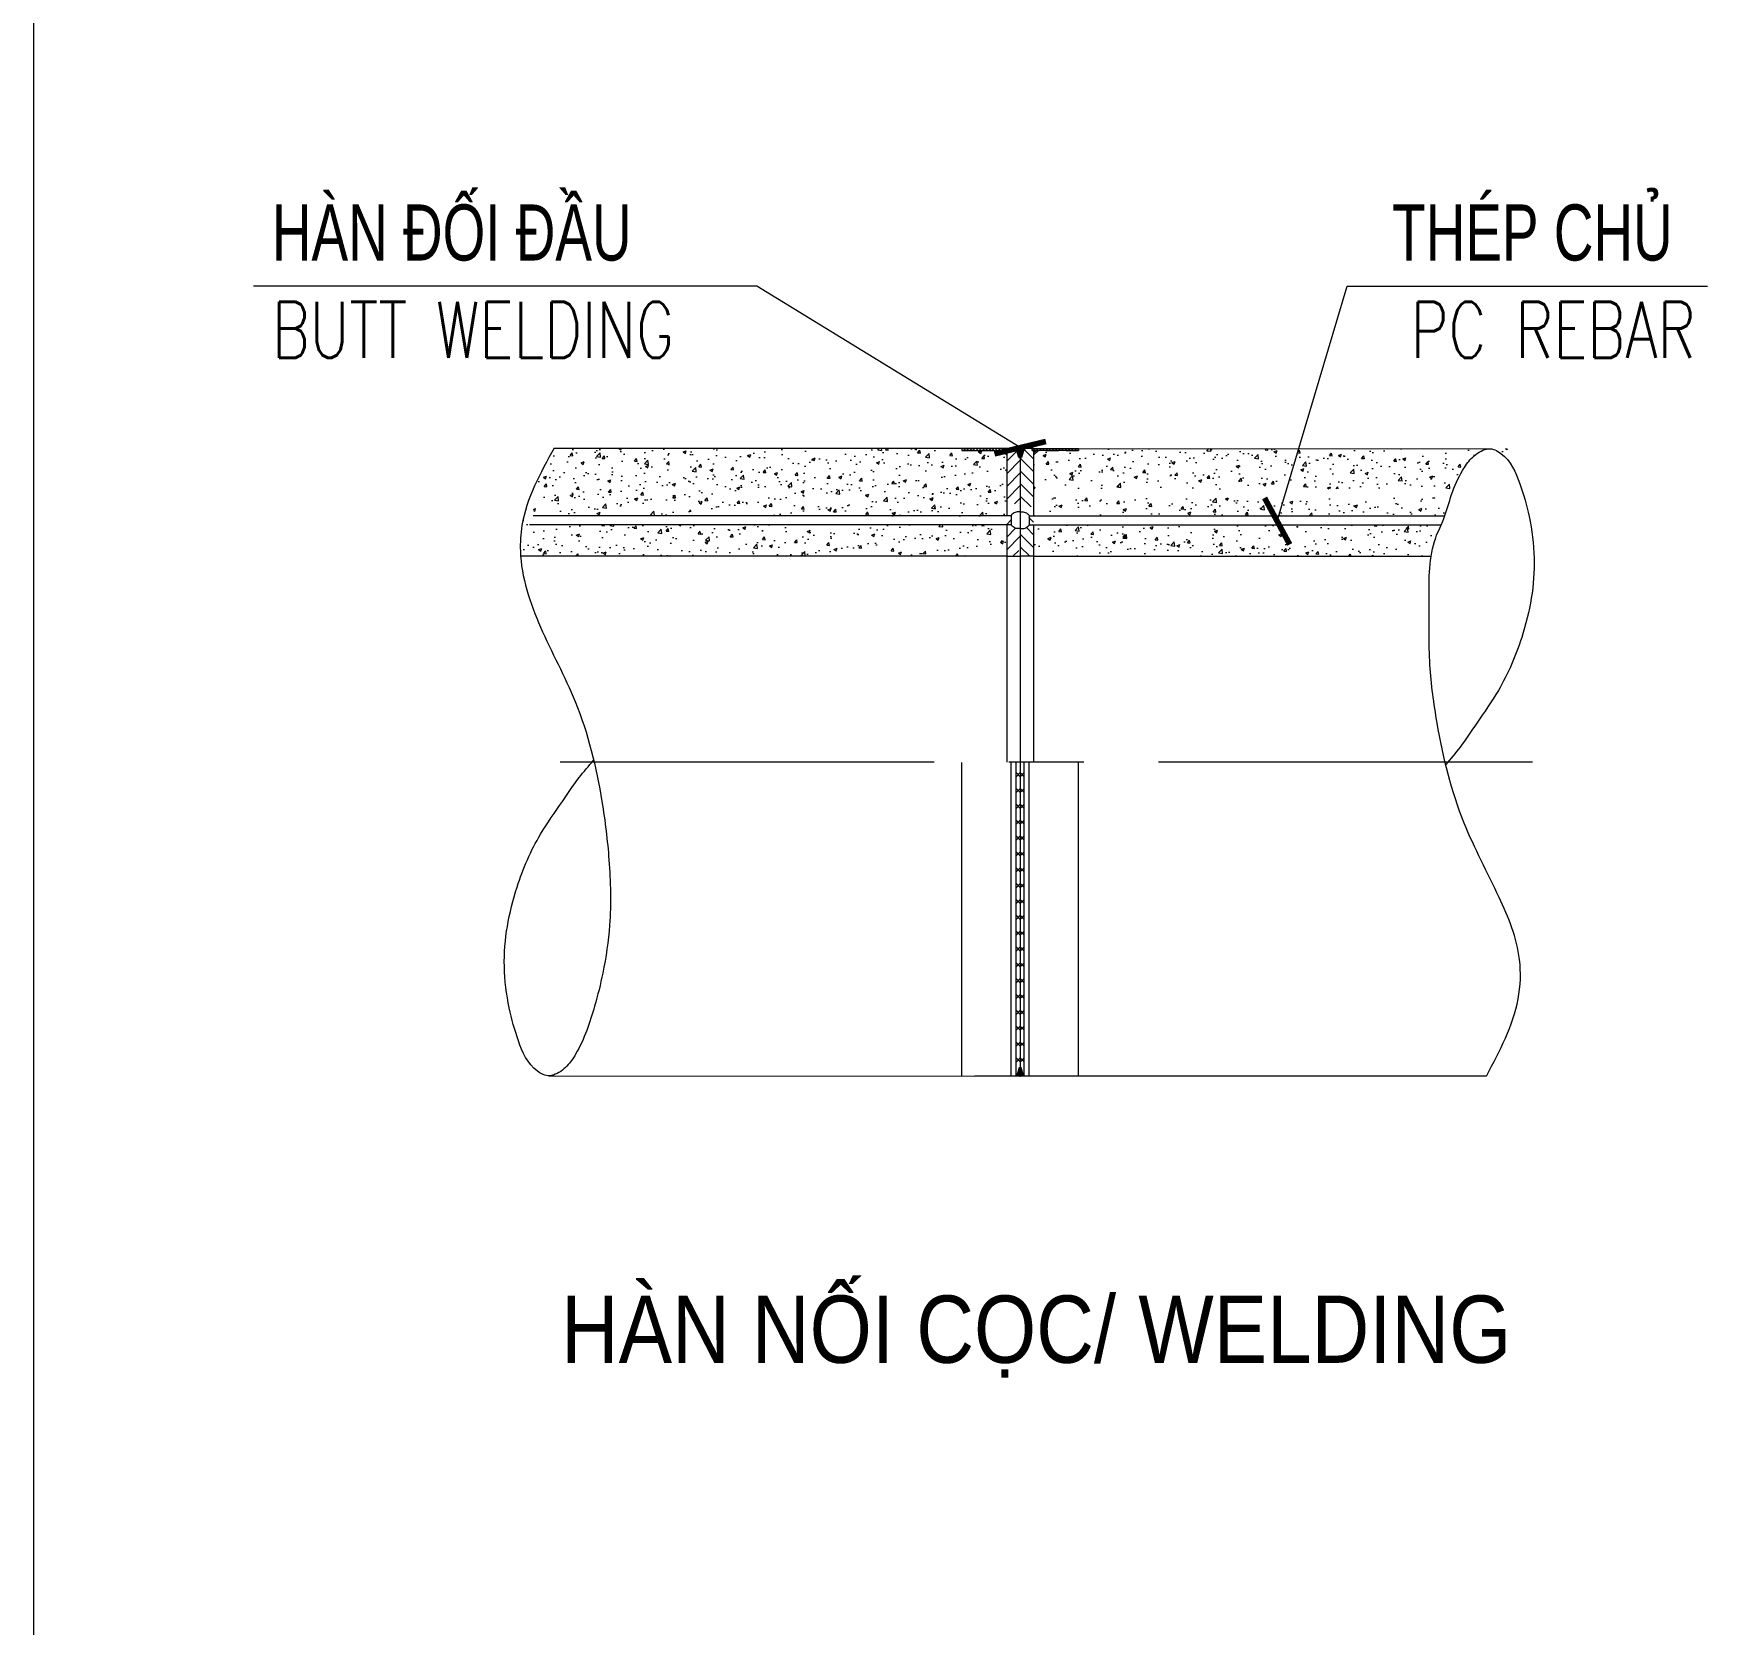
# Model space of a CAD drawing. Header units: millimetres. Extents: x -2123450 to -961021, y -260876 to 649159.
# Drawn here: x -1466882 to -1455693, y 21407 to 32043 of the extents above; entities that cross this region are included whole.
import ezdxf
from ezdxf.enums import TextEntityAlignment as Align

# ---------------------------------------------------------------- set-up
doc = ezdxf.new("R2010")
doc.units = ezdxf.units.MM
doc.header["$LTSCALE"] = 1000
doc.header["$MEASUREMENT"] = 0
doc.linetypes.add('CENTER2', pattern=[1.125, 0.75, -0.125, 0.125, -0.125])
doc.linetypes.add('CENTERX2', pattern=[4, 2.5, -0.5, 0.5, -0.5])
doc.layers.get('0').update_dxf_attribs({"linetype": 'CONTINUOUS'})
for name, color, linetype, lineweight in [('1.NET BAO-F', 3, 'CONTINUOUS', 20), ('4.DIM-F', 1, 'CONTINUOUS', 15), ('9.NET MANH-F', 9, 'CONTINUOUS', 15), ('NDC_S_AXIS', 5, 'CENTER2', 15), ('NDC_S_BREAK-LINE', 1, 'CONTINUOUS', 15), ('NDC_S_CONTINUOUS', 3, 'CONTINUOUS', 20), ('NDC_S_ENG TEXT', 2, 'CONTINUOUS', 9), ('NDC_S_HATCH MATERIAL', 8, 'CONTINUOUS', 13), ('NDC_S_VN TEXT', 7, 'CONTINUOUS', 9)]:
    doc.layers.add(name, color=color, linetype=linetype, lineweight=lineweight)
doc.styles.add('Arial', font='arial.ttf')
doc.styles.add('NDC_ARIAL', font='arial.ttf', dxfattribs={"width": 0.8})
doc.styles.add('NDC_ROMANS', font='romans.shx', dxfattribs={"width": 0.8, "bigfont": 'vns.shx'})
doc.styles.add('Vnsimli', font='vnsimli.shx', dxfattribs={"width": 0.65})
doc.dimstyles.new('D1-1(SC25)', dxfattribs={"dimscale": 25, "dimtxt": 2, "dimasz": 1.5, "dimexe": 1.5, "dimexo": 0, "dimgap": 0.5, "dimtad": 1, "dimdec": 0, "dimzin": 0, "dimdsep": 46, "dimtxsty": 'Vnsimli', "dimblk": 'ARCHTICK', "dimcen": 1, "dimdle": 1.5, "dimclrd": 256, "dimclre": 256, "dimclrt": 2, "dimadec": 0, "dimazin": 0, "dimtfac": 1, "dimtdec": 0, "dimtix": 1, "dimtmove": 2, "dimatfit": 2, "dimldrblk": 'ARCHTICK', "dimfxl": 1, "dimtolj": 1, "dimtzin": 0, "dimlwd": -1, "dimlwe": -1, "dimarcsym": 0})
pattern_1 = [(50, (-1727769.41, -52533.5), (214.93242, -18.80415), [22.47432, -247.21747]), (355, (-1727769.4, -52533.5), (-41.57788, 225.40004), [17.97945, -197.77397]), (100.4514, (-1727751.5, -52535.07), (173.3547, 206.59575), [19.10023, -210.10252]), (46.1842, (-1727769.4, -52473.57), (319.80682, -49.59902), [33.71147, -370.8262]), (96.6356, (-1727742.76, -52477.7), (280.07872, 291.90176), [28.65034, -315.15372]), (351.1842, (-1727769.4, -52473.57), (280.0785, 291.90198), [26.96918, -296.66096]), (21, (-1727739.44, -52488.56), (178.8677, -120.64778), [22.47432, -247.21747]), (326, (-1727739.44, -52488.56), (72.91127, 217.29667), [17.97945, -197.77397]), (71.4514, (-1727724.54, -52498.61), (251.77904, 96.6487), [19.10023, -210.10252]), (37.5, (-1727769.41, -52533.506), (3.643792, 99.754151), [0, -195.37671, 0, -200.77055, 0, -198.523116]), (7.5, (-1727769.41, -52533.51), (78.83077, 118.18844), [0, -114.46918, 0, -190.88185, 0, -75.663527]), (327.5, (-1727836.23, -52533.506), (159.963915, -6.758737), [0, -74.914384, 0, -233.732877, 0, -310.14555]), (317.5, (-1727866.2, -52533.5), (174.75613, 29.99721), [0, -97.3887, 0, -155.2226, 0, -220.24829])]
pattern_2 = [(45, (-3052153.91, 621187.42), (-10.59449372, 10.59449372), [])]

# ---------------------------------------------------------------- blocks, each defined once
blk = doc.blocks.new('_ArchTick')
at = {"color": 0, "linetype": 'ByBlock', "lineweight": 0, "const_width": 0.15}
blk.add_lwpolyline([(-0.5, -0.5), (0.5, 0.5)], dxfattribs=at)

msp = doc.modelspace()

# ---------------------------------------------------------------- hatches: boundary and pattern name
at = {"layer": '9.NET MANH-F', "ltscale": 2}
h = msp.add_hatch(dxfattribs=at)
h.set_pattern_fill('ANSI31', color=256, scale=599.315068, angle=90, style=0)
h.set_pattern_definition([(135, (-1898287.94, 153173.53), (-52.972469, -52.972469), [])])
h.paths.add_polyline_path([(-1460314.72, 25073.62), (-1460287.02, 25073.62), (-1460287.02, 27171.22), (-1460314.72, 27171.22)])
h = msp.add_hatch(dxfattribs=at)
h.set_pattern_fill('ANSI31', color=256, scale=599.315068, angle=90, style=0)
h.set_pattern_definition([(45, (-1022313.8, 153173.53), (52.972469, -52.972469), [])])
h.paths.add_polyline_path([(-1460314.72, 25073.62), (-1460287.02, 25073.62), (-1460287.02, 27171.22), (-1460314.72, 27171.22)])
h = msp.add_hatch(dxfattribs=at)
h.set_pattern_fill('ANSI31', color=256, scale=599.315068, angle=90, style=0)
h.set_pattern_definition([(45, (-1022286.1, 153173.53), (52.972469, -52.972469), [])])
h.paths.add_polyline_path([(-1460287.02, 25073.62), (-1460259.33, 25073.62), (-1460259.33, 27171.22), (-1460287.02, 27171.22)])
h = msp.add_hatch(dxfattribs=at)
h.set_pattern_fill('ANSI31', color=256, scale=599.315068, angle=90, style=0)
h.set_pattern_definition([(135, (-1898260.24, 153173.53), (-52.972469, -52.972469), [])])
h.paths.add_polyline_path([(-1460287.02, 25073.62), (-1460259.33, 25073.62), (-1460259.33, 27171.22), (-1460287.02, 27171.22)])
at = {"layer": 'NDC_S_HATCH MATERIAL'}
h = msp.add_hatch(dxfattribs=at)
h.set_pattern_fill('AR-CONC', color=256, scale=29.965753, style=0)
h.set_pattern_definition(pattern_1)
h.paths.add_polyline_path([(-1463533.56, 29017.52), (-1463541.69, 28819.13), (-1460376.92, 28819.13), (-1460376.92, 29223.36), (-1460409.68, 29256.15), (-1460412.78, 29256.15), (-1460413.43, 29255.7), (-1460414.09, 29255.25), (-1460414.76, 29254.82), (-1460415.44, 29254.41), (-1460416.13, 29254), (-1460416.83, 29253.61), (-1460417.54, 29253.23), (-1460418.26, 29252.87), (-1460418.99, 29252.51), (-1460419.72, 29252.18), (-1460420.47, 29251.85), (-1460421.22, 29251.54), (-1460421.98, 29251.25), (-1460422.75, 29250.97), (-1460423.53, 29250.7), (-1460424.31, 29250.45), (-1460425.09, 29250.21), (-1460425.89, 29249.99), (-1460426.69, 29249.78), (-1460427.49, 29249.59), (-1460428.3, 29249.41), (-1460429.11, 29249.25), (-1460429.93, 29249.1), (-1460430.75, 29248.97), (-1460431.57, 29248.85), (-1460432.4, 29248.75), (-1460433.23, 29248.66), (-1460434.06, 29248.59), (-1460434.89, 29248.54), (-1460435.72, 29248.5), (-1460436.55, 29248.48), (-1460437.39, 29248.47), (-1460438.22, 29248.48), (-1460439.06, 29248.5), (-1460439.89, 29248.54), (-1460440.72, 29248.59), (-1460441.55, 29248.66), (-1460442.38, 29248.75), (-1460443.21, 29248.85), (-1460444.03, 29248.97), (-1460444.85, 29249.1), (-1460445.67, 29249.25), (-1460446.48, 29249.41), (-1460447.29, 29249.59), (-1460448.09, 29249.78), (-1460448.89, 29249.99), (-1460449.68, 29250.21), (-1460450.47, 29250.45), (-1460451.25, 29250.7), (-1460452.03, 29250.97), (-1460452.79, 29251.25), (-1460453.56, 29251.54), (-1460454.31, 29251.85), (-1460455.05, 29252.18), (-1460455.79, 29252.51), (-1460456.52, 29252.87), (-1460457.24, 29253.23), (-1460457.95, 29253.61), (-1460458.65, 29254), (-1460459.34, 29254.41), (-1460460.02, 29254.82), (-1460460.69, 29255.25), (-1460461.35, 29255.7), (-1460462, 29256.15), (-1460544.89, 29256.15), (-1460545.54, 29255.7), (-1460546.2, 29255.25), (-1460546.87, 29254.82), (-1460547.55, 29254.41), (-1460548.24, 29254), (-1460548.94, 29253.61), (-1460549.65, 29253.23), (-1460550.37, 29252.87), (-1460551.1, 29252.51), (-1460551.83, 29252.18), (-1460552.58, 29251.85), (-1460553.33, 29251.54), (-1460554.09, 29251.25), (-1460554.86, 29250.97), (-1460555.64, 29250.7), (-1460556.42, 29250.45), (-1460557.21, 29250.21), (-1460558, 29249.99), (-1460558.8, 29249.78), (-1460559.6, 29249.59), (-1460560.41, 29249.41), (-1460561.22, 29249.25), (-1460562.04, 29249.1), (-1460562.86, 29248.97), (-1460563.68, 29248.85), (-1460564.51, 29248.75), (-1460565.34, 29248.66), (-1460566.17, 29248.59), (-1460567, 29248.54), (-1460567.83, 29248.5), (-1460568.67, 29248.48), (-1460569.5, 29248.47), (-1460570.33, 29248.48), (-1460571.17, 29248.5), (-1460572, 29248.54), (-1460572.83, 29248.59), (-1460573.66, 29248.66), (-1460574.49, 29248.75), (-1460575.32, 29248.85), (-1460576.14, 29248.97), (-1460576.96, 29249.1), (-1460577.78, 29249.25), (-1460578.59, 29249.41), (-1460579.4, 29249.59), (-1460580.2, 29249.78), (-1460581, 29249.99), (-1460581.79, 29250.21), (-1460582.58, 29250.45), (-1460583.36, 29250.7), (-1460584.14, 29250.97), (-1460584.91, 29251.25), (-1460585.67, 29251.54), (-1460586.42, 29251.85), (-1460587.17, 29252.18), (-1460587.9, 29252.51), (-1460588.63, 29252.87), (-1460589.35, 29253.23), (-1460590.06, 29253.61), (-1460590.76, 29254), (-1460591.45, 29254.41), (-1460592.13, 29254.82), (-1460592.8, 29255.25), (-1460593.46, 29255.7), (-1460594.11, 29256.15), (-1460676.58, 29256.15), (-1460676.58, 29268.82), (-1463403.01, 29268.82), (-1463412.11, 29252.44), (-1463422.04, 29234.53), (-1463431.93, 29216.6), (-1463441.78, 29198.67), (-1463451.55, 29180.71), (-1463461.24, 29162.73), (-1463470.82, 29144.73), (-1463480.28, 29126.69), (-1463489.61, 29108.61), (-1463498.78, 29090.5), (-1463507.78, 29072.34), (-1463516.58, 29054.12), (-1463525.18, 29035.85), (-1463603.87, 28819.24)])
h = msp.add_hatch(dxfattribs=at)
h.set_pattern_fill('ANSI31', color=256, scale=119.863014, style=0)
h.set_pattern_definition(pattern_2)
h.paths.add_polyline_path([(-1460367.2, 29268.82), (-1460676.58, 29268.82), (-1460676.58, 29256.15), (-1460367.2, 29256.15)])
h = msp.add_hatch(dxfattribs=at)
h.set_pattern_fill('ANSI31', color=256, scale=479.452055, angle=90, style=0)
h.set_pattern_definition([(225, (-1727769.41, 12839.826), (-42.377975, 42.377975), [])])
h.paths.add_polyline_path([(-1460376.92, 29267.4), (-1460287.02, 29267.4), (-1460287.02, 28903.45), (-1460298.94, 28903.45), (-1460299.85, 28903.51), (-1460300.76, 28903.54), (-1460301.68, 28903.56), (-1460302.6, 28903.56), (-1460303.53, 28903.54), (-1460304.46, 28903.51), (-1460305.4, 28903.46), (-1460306.34, 28903.4), (-1460307.28, 28903.31), (-1460308.22, 28903.21), (-1460309.17, 28903.09), (-1460310.11, 28902.96), (-1460311.06, 28902.81), (-1460312.01, 28902.64), (-1460312.95, 28902.46), (-1460313.89, 28902.26), (-1460314.84, 28902.05), (-1460315.78, 28901.81), (-1460316.71, 28901.57), (-1460317.64, 28901.3), (-1460318.57, 28901.02), (-1460319.5, 28900.73), (-1460320.41, 28900.42), (-1460321.33, 28900.09), (-1460322.23, 28899.75), (-1460323.13, 28899.4), (-1460324.02, 28899.03), (-1460324.9, 28898.65), (-1460325.78, 28898.25), (-1460326.64, 28897.84), (-1460327.5, 28897.41), (-1460328.34, 28896.97), (-1460329.18, 28896.52), (-1460330, 28896.06), (-1460330.81, 28895.58), (-1460331.61, 28895.1), (-1460332.4, 28894.6), (-1460333.17, 28894.08), (-1460333.93, 28893.56), (-1460334.68, 28893.03), (-1460335.41, 28892.48), (-1460336.13, 28891.93), (-1460336.83, 28891.36), (-1460337.51, 28890.79), (-1460338.18, 28890.2), (-1460338.83, 28889.61), (-1460339.47, 28889.01), (-1460340.09, 28888.4), (-1460340.69, 28887.78), (-1460341.27, 28887.16), (-1460341.83, 28886.53), (-1460342.38, 28885.89), (-1460342.9, 28885.24), (-1460343.41, 28884.59), (-1460343.9, 28883.93), (-1460344.36, 28883.27), (-1460344.81, 28882.61), (-1460345.23, 28881.94), (-1460345.64, 28881.26), (-1460346.02, 28880.58), (-1460346.38, 28879.9), (-1460346.72, 28879.22), (-1460347.04, 28878.53), (-1460347.34, 28877.84), (-1460376.92, 28877.84)])
h.paths.add_polyline_path([(-1460347.34, 28759.2), (-1460347.34, 28817.91), (-1460376.92, 28817.91), (-1460376.92, 28560.89), (-1460367.2, 28560.89), (-1460367.2, 28548.22), (-1460313.98, 28548.22), (-1460287.02, 28608.75), (-1460287.02, 28733.59), (-1460298.94, 28733.59), (-1460299.7, 28733.54), (-1460300.47, 28733.51), (-1460301.24, 28733.49), (-1460302.02, 28733.48), (-1460302.8, 28733.48), (-1460303.58, 28733.5), (-1460304.36, 28733.53), (-1460305.15, 28733.56), (-1460305.94, 28733.62), (-1460306.73, 28733.68), (-1460307.53, 28733.75), (-1460308.32, 28733.84), (-1460309.12, 28733.94), (-1460309.91, 28734.05), (-1460310.71, 28734.17), (-1460311.51, 28734.31), (-1460312.3, 28734.45), (-1460313.1, 28734.61), (-1460313.89, 28734.78), (-1460314.69, 28734.96), (-1460315.48, 28735.15), (-1460316.27, 28735.36), (-1460317.06, 28735.57), (-1460317.84, 28735.8), (-1460318.62, 28736.03), (-1460319.4, 28736.28), (-1460320.17, 28736.54), (-1460320.94, 28736.81), (-1460321.71, 28737.09), (-1460322.47, 28737.38), (-1460323.22, 28737.68), (-1460323.97, 28737.99), (-1460324.72, 28738.31), (-1460325.46, 28738.65), (-1460326.19, 28738.99), (-1460326.91, 28739.34), (-1460327.63, 28739.7), (-1460328.34, 28740.07), (-1460329.05, 28740.45), (-1460329.74, 28740.83), (-1460330.43, 28741.23), (-1460331.11, 28741.64), (-1460331.78, 28742.05), (-1460332.44, 28742.47), (-1460333.09, 28742.9), (-1460333.73, 28743.34), (-1460334.37, 28743.79), (-1460334.99, 28744.24), (-1460335.6, 28744.71), (-1460336.2, 28745.17), (-1460336.79, 28745.65), (-1460337.37, 28746.13), (-1460337.94, 28746.62), (-1460338.49, 28747.12), (-1460339.04, 28747.62), (-1460339.57, 28748.13), (-1460340.09, 28748.64), (-1460340.59, 28749.16), (-1460341.09, 28749.69), (-1460341.57, 28750.22), (-1460342.04, 28750.75), (-1460342.49, 28751.29), (-1460342.93, 28751.83), (-1460343.36, 28752.38), (-1460343.77, 28752.93), (-1460344.17, 28753.49), (-1460344.55, 28754.05), (-1460344.92, 28754.61), (-1460345.28, 28755.18), (-1460345.62, 28755.75), (-1460345.94, 28756.32), (-1460346.25, 28756.89), (-1460346.55, 28757.46), (-1460346.83, 28758.04), (-1460347.09, 28758.62)])
h = msp.add_hatch(color=256, dxfattribs=at)
edge = h.paths.add_edge_path()
edge.add_arc((-1460287.02, 29206.34), 68.05, 66.664535, 90)
edge.add_line((-1460287.02, 29274.39), (-1460287.02, 29208.29))
edge.add_line((-1460287.02, 29208.29), (-1460278.05, 29208.29))
edge.add_line((-1460278.05, 29208.29), (-1460260.07, 29268.82))
edge = h.paths.add_edge_path()
edge.add_arc((-1460287.02, 29206.34), 68.05, 90, 113.335465)
edge.add_line((-1460313.98, 29268.82), (-1460296, 29208.29))
edge.add_line((-1460296, 29208.29), (-1460287.02, 29208.29))
edge.add_line((-1460287.02, 29208.29), (-1460287.02, 29274.39))
h = msp.add_hatch(dxfattribs=at)
h.set_pattern_fill('ANSI31', color=256, scale=479.452055, style=0)
h.set_pattern_definition([(315, (-1727769.41, 12839.826), (-42.377975, -42.377975), [])])
h.paths.add_polyline_path([(-1460287.02, 29267.4), (-1460197.12, 29267.4), (-1460197.12, 28877.84), (-1460226.7, 28877.84), (-1460227, 28878.53), (-1460227.32, 28879.22), (-1460227.66, 28879.9), (-1460228.02, 28880.58), (-1460228.4, 28881.26), (-1460228.81, 28881.94), (-1460229.23, 28882.61), (-1460229.68, 28883.27), (-1460230.15, 28883.93), (-1460230.63, 28884.59), (-1460231.14, 28885.24), (-1460231.66, 28885.89), (-1460232.21, 28886.53), (-1460232.77, 28887.16), (-1460233.35, 28887.78), (-1460233.95, 28888.4), (-1460234.57, 28889.01), (-1460235.21, 28889.61), (-1460235.86, 28890.2), (-1460236.53, 28890.79), (-1460237.21, 28891.36), (-1460237.92, 28891.93), (-1460238.63, 28892.48), (-1460239.36, 28893.03), (-1460240.11, 28893.56), (-1460240.87, 28894.08), (-1460241.64, 28894.6), (-1460242.43, 28895.1), (-1460243.23, 28895.58), (-1460244.04, 28896.06), (-1460244.86, 28896.52), (-1460245.7, 28896.97), (-1460246.54, 28897.41), (-1460247.4, 28897.84), (-1460248.26, 28898.25), (-1460249.14, 28898.65), (-1460250.02, 28899.03), (-1460250.91, 28899.4), (-1460251.81, 28899.75), (-1460252.72, 28900.09), (-1460253.63, 28900.42), (-1460254.55, 28900.73), (-1460255.47, 28901.02), (-1460256.4, 28901.3), (-1460257.33, 28901.57), (-1460258.27, 28901.81), (-1460259.21, 28902.05), (-1460260.15, 28902.26), (-1460261.09, 28902.46), (-1460262.04, 28902.64), (-1460262.98, 28902.81), (-1460263.93, 28902.96), (-1460264.87, 28903.09), (-1460265.82, 28903.21), (-1460266.76, 28903.31), (-1460267.71, 28903.4), (-1460268.64, 28903.46), (-1460269.58, 28903.51), (-1460270.51, 28903.54), (-1460271.44, 28903.56), (-1460272.36, 28903.56), (-1460273.28, 28903.54), (-1460274.19, 28903.51), (-1460275.1, 28903.45), (-1460287.02, 28903.45)])
h.paths.add_polyline_path([(-1460233.95, 28807.35), (-1460233.65, 28807.66), (-1460233.35, 28807.97)])
h.paths.add_polyline_path([(-1460259.68, 28793.59), (-1460259.21, 28793.71), (-1460260.15, 28793.49)])
h.paths.add_polyline_path([(-1460261.56, 28793.19), (-1460261.09, 28793.29), (-1460262.04, 28793.11)])
h.paths.add_polyline_path([(-1460257.8, 28794.06), (-1460257.33, 28794.19), (-1460258.27, 28793.94)])
h.paths.add_polyline_path([(-1460263.46, 28792.86), (-1460262.98, 28792.94), (-1460263.93, 28792.79)])
h.paths.add_polyline_path([(-1460255.93, 28794.58), (-1460255.47, 28794.73), (-1460256.4, 28794.45)])
h.paths.add_polyline_path([(-1460265.35, 28792.59), (-1460264.87, 28792.66), (-1460265.82, 28792.54)])
h.paths.add_polyline_path([(-1460254.09, 28795.17), (-1460253.63, 28795.33), (-1460254.55, 28795.02)])
h.paths.add_polyline_path([(-1460267.24, 28792.39), (-1460266.76, 28792.44), (-1460267.71, 28792.36)])
h.paths.add_polyline_path([(-1460252.26, 28795.82), (-1460251.81, 28796), (-1460252.72, 28795.66)])
h.paths.add_polyline_path([(-1460269.11, 28792.26), (-1460268.64, 28792.29), (-1460269.58, 28792.24)])
h.paths.add_polyline_path([(-1460250.46, 28796.53), (-1460250.02, 28796.72), (-1460250.91, 28796.35)])
h.paths.add_polyline_path([(-1460270.98, 28792.19), (-1460270.51, 28792.21), (-1460271.44, 28792.19)])
h.paths.add_polyline_path([(-1460248.7, 28797.3), (-1460248.26, 28797.5), (-1460249.14, 28797.11)])
h.paths.add_polyline_path([(-1460272.83, 28792.19), (-1460272.36, 28792.19), (-1460273.28, 28792.21)])
h.paths.add_polyline_path([(-1460246.97, 28798.12), (-1460246.54, 28798.34), (-1460247.4, 28797.92)])
h.paths.add_polyline_path([(-1460226.7, 28817.91), (-1460226.7, 28759.2), (-1460227.15, 28758.18), (-1460227.65, 28757.16), (-1460228.2, 28756.14), (-1460228.79, 28755.14), (-1460229.43, 28754.14), (-1460230.11, 28753.15), (-1460230.84, 28752.18), (-1460231.61, 28751.21), (-1460232.43, 28750.27), (-1460233.29, 28749.33), (-1460234.18, 28748.41), (-1460235.12, 28747.51), (-1460236.09, 28746.63), (-1460237.1, 28745.77), (-1460238.15, 28744.93), (-1460239.23, 28744.12), (-1460240.34, 28743.32), (-1460241.48, 28742.55), (-1460242.65, 28741.81), (-1460243.85, 28741.09), (-1460245.08, 28740.4), (-1460246.33, 28739.74), (-1460247.6, 28739.11), (-1460248.89, 28738.51), (-1460250.21, 28737.93), (-1460251.54, 28737.39), (-1460252.89, 28736.89), (-1460254.25, 28736.41), (-1460255.62, 28735.97), (-1460257, 28735.57), (-1460258.4, 28735.2), (-1460259.8, 28734.86), (-1460261.2, 28734.56), (-1460262.61, 28734.3), (-1460264.02, 28734.07), (-1460265.42, 28733.88), (-1460266.83, 28733.72), (-1460268.23, 28733.61), (-1460269.62, 28733.53), (-1460271.01, 28733.49), (-1460272.39, 28733.48), (-1460273.75, 28733.52), (-1460275.1, 28733.59), (-1460287.02, 28733.59), (-1460287.02, 28608.75), (-1460260.07, 28548.22), (-1460206.85, 28548.22), (-1460206.85, 28560.89), (-1460197.12, 28560.89), (-1460197.12, 28817.91)])
h.paths.add_polyline_path([(-1460245.28, 28799), (-1460244.86, 28799.23), (-1460245.7, 28798.78)])
h.paths.add_polyline_path([(-1460227.32, 28816.54), (-1460227.15, 28816.88), (-1460227, 28817.22)])
h.paths.add_polyline_path([(-1460243.63, 28799.92), (-1460243.23, 28800.17), (-1460244.04, 28799.69)])
h.paths.add_polyline_path([(-1460228.02, 28815.17), (-1460227.83, 28815.51), (-1460227.66, 28815.85)])
h.paths.add_polyline_path([(-1460242.03, 28800.9), (-1460241.64, 28801.16), (-1460242.43, 28800.66)])
h.paths.add_polyline_path([(-1460228.81, 28813.82), (-1460228.6, 28814.15), (-1460228.4, 28814.49)])
h.paths.add_polyline_path([(-1460240.48, 28801.93), (-1460240.11, 28802.19), (-1460240.87, 28801.67)])
h.paths.add_polyline_path([(-1460229.68, 28812.48), (-1460229.45, 28812.81), (-1460229.23, 28813.15)])
h.paths.add_polyline_path([(-1460238.99, 28802.99), (-1460238.63, 28803.27), (-1460239.36, 28802.73)])
h.paths.add_polyline_path([(-1460230.63, 28811.16), (-1460230.38, 28811.49), (-1460230.15, 28811.82)])
h.paths.add_polyline_path([(-1460237.56, 28804.1), (-1460237.21, 28804.39), (-1460237.92, 28803.83)])
h.paths.add_polyline_path([(-1460231.66, 28809.87), (-1460231.39, 28810.19), (-1460231.14, 28810.51)])
h.paths.add_polyline_path([(-1460236.19, 28805.25), (-1460235.86, 28805.55), (-1460236.53, 28804.97)])
h.paths.add_polyline_path([(-1460232.77, 28808.59), (-1460232.48, 28808.91), (-1460232.21, 28809.23)])
h.paths.add_polyline_path([(-1460235.21, 28806.14), (-1460234.88, 28806.44), (-1460234.57, 28806.74)])
h = msp.add_hatch(dxfattribs=at)
h.set_pattern_fill('ANSI31', color=256, scale=119.863014, style=0)
h.set_pattern_definition(pattern_2)
h.paths.add_polyline_path([(-1460206.85, 29268.82), (-1459897.47, 29268.82), (-1459897.47, 29256.15), (-1460206.85, 29256.15)])
h = msp.add_hatch(dxfattribs=at)
h.set_pattern_fill('AR-CONC', color=256, scale=29.965753, style=0)
h.set_pattern_definition(pattern_1)
h.paths.add_polyline_path([(-1457473.28, 28429.78), (-1457473.28, 28429.78), (-1457473.48, 28429.05)])
h.paths.add_polyline_path([(-1457064.56, 29225.19), (-1457065.27, 29224.74), (-1457063.86, 29225.63)])
h.paths.add_polyline_path([(-1457132.46, 29172.01), (-1457133.06, 29171.43), (-1457131.86, 29172.58)])
h.paths.add_polyline_path([(-1457227, 29053.52), (-1457227.44, 29052.82), (-1457227.89, 29052.11)])
h.paths.add_polyline_path([(-1457225.21, 29056.33), (-1457225.66, 29055.63), (-1457226.1, 29054.92)])
h.paths.add_polyline_path([(-1457130.05, 29174.29), (-1457130.65, 29173.72), (-1457129.44, 29174.86)])
h.paths.add_polyline_path([(-1457134.86, 29169.71), (-1457135.46, 29169.13), (-1457134.26, 29170.28)])
h.paths.add_polyline_path([(-1457228.77, 29050.7), (-1457229.21, 29050), (-1457229.66, 29049.29)])
h.paths.add_polyline_path([(-1457223.41, 29059.13), (-1457223.86, 29058.43), (-1457224.31, 29057.73)])
h.paths.add_polyline_path([(-1457127.62, 29176.56), (-1457128.23, 29175.99), (-1457127.01, 29177.12)])
h.paths.add_polyline_path([(-1457137.24, 29167.39), (-1457137.83, 29166.81), (-1457136.65, 29167.97)])
h.paths.add_polyline_path([(-1457230.54, 29047.88), (-1457230.98, 29047.18), (-1457231.42, 29046.46)])
h.paths.add_polyline_path([(-1457221.61, 29061.92), (-1457222.06, 29061.23), (-1457222.51, 29060.53)])
h.paths.add_polyline_path([(-1457125.17, 29178.8), (-1457125.79, 29178.24), (-1457124.56, 29179.36)])
h.paths.add_polyline_path([(-1457139.61, 29165.06), (-1457140.19, 29164.47), (-1457139.02, 29165.64)])
h.paths.add_polyline_path([(-1457232.3, 29045.05), (-1457232.73, 29044.35), (-1457233.17, 29043.63)])
h.paths.add_polyline_path([(-1457219.79, 29064.71), (-1457220.24, 29064.02), (-1457220.7, 29063.32)])
h.paths.add_polyline_path([(-1457122.71, 29181.04), (-1457123.33, 29180.48), (-1457122.09, 29181.59)])
h.paths.add_polyline_path([(-1457141.95, 29162.71), (-1457142.54, 29162.12), (-1457141.37, 29163.3)])
h.paths.add_polyline_path([(-1457234.05, 29042.21), (-1457234.48, 29041.51), (-1457234.92, 29040.79)])
h.paths.add_polyline_path([(-1457217.96, 29067.5), (-1457218.42, 29066.8), (-1457218.87, 29066.11)])
h.paths.add_polyline_path([(-1457120.23, 29183.25), (-1457120.85, 29182.69), (-1457119.61, 29183.8)])
h.paths.add_polyline_path([(-1457144.29, 29160.35), (-1457144.87, 29159.75), (-1457143.7, 29160.94)])
h.paths.add_polyline_path([(-1457235.79, 29039.37), (-1457236.22, 29038.67), (-1457236.65, 29037.95)])
h.paths.add_polyline_path([(-1457216.12, 29070.27), (-1457216.58, 29069.58), (-1457217.04, 29068.88)])
h.paths.add_polyline_path([(-1457117.74, 29185.44), (-1457118.36, 29184.9), (-1457117.11, 29185.99)])
h.paths.add_polyline_path([(-1457146.6, 29157.97), (-1457147.18, 29157.37), (-1457146.02, 29158.56)])
h.paths.add_polyline_path([(-1457237.52, 29036.53), (-1457237.95, 29035.82), (-1457238.38, 29035.1)])
h.paths.add_polyline_path([(-1457214.27, 29073.04), (-1457214.73, 29072.35), (-1457215.2, 29071.65)])
h.paths.add_polyline_path([(-1457115.23, 29187.62), (-1457115.86, 29187.08), (-1457114.6, 29188.16)])
h.paths.add_polyline_path([(-1457148.9, 29155.58), (-1457149.47, 29154.97), (-1457148.33, 29156.17)])
h.paths.add_polyline_path([(-1457239.24, 29033.68), (-1457239.67, 29032.97), (-1457240.1, 29032.25)])
h.paths.add_polyline_path([(-1457212.41, 29075.79), (-1457212.88, 29075.11), (-1457213.34, 29074.42)])
h.paths.add_polyline_path([(-1457112.7, 29189.78), (-1457113.34, 29189.24), (-1457112.07, 29190.32)])
h.paths.add_polyline_path([(-1457151.18, 29153.17), (-1457151.75, 29152.56), (-1457150.62, 29153.77)])
h.paths.add_polyline_path([(-1457240.95, 29030.82), (-1457241.38, 29030.11), (-1457241.8, 29029.39)])
h.paths.add_polyline_path([(-1457210.54, 29078.54), (-1457211.01, 29077.86), (-1457211.48, 29077.17)])
h.paths.add_polyline_path([(-1457110.16, 29191.92), (-1457110.8, 29191.39), (-1457109.52, 29192.45)])
h.paths.add_polyline_path([(-1457153.45, 29150.75), (-1457154.02, 29150.14), (-1457152.89, 29151.35)])
h.paths.add_polyline_path([(-1457242.66, 29027.96), (-1457243.08, 29027.25), (-1457243.5, 29026.53)])
h.paths.add_polyline_path([(-1457208.66, 29081.29), (-1457209.13, 29080.61), (-1457209.6, 29079.92)])
h.paths.add_polyline_path([(-1457107.61, 29194.04), (-1457108.25, 29193.51), (-1457106.96, 29194.57)])
h.paths.add_polyline_path([(-1457155.7, 29148.31), (-1457156.26, 29147.69), (-1457155.14, 29148.92)])
h.paths.add_polyline_path([(-1457244.35, 29025.1), (-1457244.77, 29024.39), (-1457245.2, 29023.66)])
h.paths.add_polyline_path([(-1457206.76, 29084.02), (-1457207.23, 29083.34), (-1457207.71, 29082.65)])
h.paths.add_polyline_path([(-1457105.03, 29196.15), (-1457105.68, 29195.62), (-1457104.39, 29196.67)])
h.paths.add_polyline_path([(-1457157.94, 29145.86), (-1457158.49, 29145.24), (-1457157.38, 29146.47)])
h.paths.add_polyline_path([(-1457246.04, 29022.23), (-1457246.46, 29021.52), (-1457246.88, 29020.79)])
h.paths.add_polyline_path([(-1457204.85, 29086.74), (-1457205.33, 29086.07), (-1457205.81, 29085.38)])
h.paths.add_polyline_path([(-1457102.44, 29198.23), (-1457103.09, 29197.71), (-1457101.79, 29198.74)])
h.paths.add_polyline_path([(-1457160.16, 29143.39), (-1457160.71, 29142.77), (-1457159.6, 29144.01)])
h.paths.add_polyline_path([(-1457247.72, 29019.35), (-1457248.14, 29018.64), (-1457248.56, 29017.92)])
h.paths.add_polyline_path([(-1457202.94, 29089.46), (-1457203.42, 29088.78), (-1457203.9, 29088.1)])
h.paths.add_polyline_path([(-1457099.84, 29200.29), (-1457100.49, 29199.77), (-1457099.18, 29200.8)])
h.paths.add_polyline_path([(-1457162.36, 29140.91), (-1457162.91, 29140.29), (-1457161.81, 29141.53)])
h.paths.add_polyline_path([(-1457249.39, 29016.48), (-1457249.81, 29015.76), (-1457250.23, 29015.04)])
h.paths.add_polyline_path([(-1457201.01, 29092.16), (-1457201.49, 29091.49), (-1457201.97, 29090.81)])
h.paths.add_polyline_path([(-1457097.22, 29202.33), (-1457097.87, 29201.82), (-1457096.56, 29202.84)])
h.paths.add_polyline_path([(-1457164.55, 29138.42), (-1457165.09, 29137.79), (-1457164, 29139.04)])
h.paths.add_polyline_path([(-1457251.06, 29013.6), (-1457251.47, 29012.88), (-1457251.89, 29012.15)])
h.paths.add_polyline_path([(-1457199.06, 29094.86), (-1457199.55, 29094.19), (-1457200.04, 29093.51)])
h.paths.add_polyline_path([(-1457094.58, 29204.36), (-1457095.24, 29203.85), (-1457093.92, 29204.86)])
h.paths.add_polyline_path([(-1457166.72, 29135.92), (-1457167.26, 29135.28), (-1457166.18, 29136.54)])
h.paths.add_polyline_path([(-1457252.71, 29010.71), (-1457253.13, 29009.99), (-1457253.54, 29009.27)])
h.paths.add_polyline_path([(-1457197.11, 29097.55), (-1457197.6, 29096.88), (-1457198.09, 29096.21)])
h.paths.add_polyline_path([(-1457091.93, 29206.36), (-1457092.59, 29205.86), (-1457091.26, 29206.85)])
h.paths.add_polyline_path([(-1457168.88, 29133.4), (-1457169.41, 29132.76), (-1457168.34, 29134.02)])
h.paths.add_polyline_path([(-1457254.36, 29007.82), (-1457254.77, 29007.1), (-1457255.18, 29006.38)])
h.paths.add_polyline_path([(-1457195.14, 29100.22), (-1457195.63, 29099.56), (-1457196.13, 29098.89)])
h.paths.add_polyline_path([(-1457089.26, 29208.34), (-1457089.93, 29207.84), (-1457088.59, 29208.83)])
h.paths.add_polyline_path([(-1457171.02, 29130.87), (-1457171.55, 29130.23), (-1457170.49, 29131.5)])
h.paths.add_polyline_path([(-1457256, 29004.93), (-1457256.41, 29004.21), (-1457256.82, 29003.48)])
h.paths.add_polyline_path([(-1457193.16, 29102.89), (-1457193.66, 29102.23), (-1457194.15, 29101.56)])
h.paths.add_polyline_path([(-1457086.58, 29210.3), (-1457087.25, 29209.81), (-1457085.91, 29210.78)])
h.paths.add_polyline_path([(-1457173.15, 29128.32), (-1457173.68, 29127.68), (-1457172.62, 29128.95)])
h.paths.add_polyline_path([(-1457257.64, 29002.03), (-1457258.04, 29001.31), (-1457258.45, 29000.58)])
h.paths.add_polyline_path([(-1457191.17, 29105.55), (-1457191.67, 29104.89), (-1457192.16, 29104.22)])
h.paths.add_polyline_path([(-1457389.8, 28999.13), (-1457384.76, 29011.73), (-1457378.53, 29026.5), (-1457372.03, 29041.16), (-1457365.26, 29055.7), (-1457358.21, 29070.13), (-1457350.89, 29084.42), (-1457343.3, 29098.58), (-1457335.44, 29112.61), (-1457327.3, 29126.5), (-1457318.87, 29140.21), (-1457310.08, 29153.68), (-1457300.87, 29166.83), (-1457291.16, 29179.59), (-1457280.9, 29191.88), (-1457270.02, 29203.64), (-1457258.47, 29214.77), (-1457246.27, 29225.21), (-1457233.45, 29234.86), (-1457220, 29243.63), (-1457205.95, 29251.39), (-1457191.3, 29257.98), (-1457176.05, 29263.23), (-1457160.36, 29266.56), (-1457144.56, 29266.92), (-1457128.87, 29264.28), (-1457113.47, 29259.11), (-1457098.52, 29251.91), (-1457084.18, 29243.16), (-1457070.62, 29233.33), (-1457062.42, 29226.52), (-1457062.45, 29226.51), (-1457061.03, 29227.38), (-1457059.62, 29228.24), (-1457058.19, 29229.1), (-1457056.77, 29229.96), (-1457055.34, 29230.8), (-1457053.91, 29231.64), (-1457052.47, 29232.48), (-1457051.03, 29233.31), (-1457049.58, 29234.13), (-1457048.13, 29234.94), (-1457046.68, 29235.75), (-1457045.23, 29236.55), (-1457043.77, 29237.34), (-1457042.3, 29238.13), (-1457040.83, 29238.91), (-1457039.36, 29239.68), (-1457037.89, 29240.44), (-1457036.41, 29241.2), (-1457034.93, 29241.95), (-1457033.44, 29242.7), (-1457031.95, 29243.43), (-1457030.46, 29244.16), (-1457028.96, 29244.88), (-1457027.46, 29245.6), (-1457025.95, 29246.3), (-1457024.44, 29247), (-1457022.93, 29247.69), (-1457021.41, 29248.37), (-1457019.89, 29249.05), (-1457018.37, 29249.72), (-1457016.84, 29250.38), (-1457015.31, 29251.03), (-1457013.77, 29251.67), (-1457012.24, 29252.3), (-1457010.69, 29252.93), (-1457009.15, 29253.55), (-1457007.6, 29254.16), (-1457006.04, 29254.76), (-1457004.48, 29255.36), (-1457002.92, 29255.94), (-1457001.36, 29256.52), (-1456999.79, 29257.08), (-1456998.22, 29257.64), (-1456996.64, 29258.19), (-1456995.06, 29258.74), (-1456993.48, 29259.27), (-1456991.89, 29259.79), (-1456990.3, 29260.31), (-1456988.7, 29260.81), (-1456987.11, 29261.31), (-1456985.51, 29261.79), (-1456983.9, 29262.26), (-1456982.29, 29262.72), (-1456980.68, 29263.17), (-1456979.07, 29263.61), (-1456977.46, 29264.04), (-1456975.84, 29264.45), (-1456974.22, 29264.84), (-1456972.6, 29265.23), (-1456970.97, 29265.59), (-1456969.35, 29265.95), (-1456967.72, 29266.28), (-1456966.09, 29266.61), (-1456964.46, 29266.91), (-1456962.83, 29267.2), (-1456961.2, 29267.47), (-1456959.56, 29267.72), (-1456957.93, 29267.95), (-1456956.29, 29268.17), (-1456954.66, 29268.36), (-1456953.02, 29268.53), (-1456951.39, 29268.69), (-1456949.75, 29268.82), (-1459897.47, 29268.82), (-1459897.47, 29256.15), (-1459979.93, 29256.15), (-1459980.58, 29255.7), (-1459981.24, 29255.25), (-1459981.91, 29254.82), (-1459982.59, 29254.41), (-1459983.28, 29254), (-1459983.98, 29253.61), (-1459984.69, 29253.23), (-1459985.41, 29252.87), (-1459986.14, 29252.51), (-1459986.88, 29252.18), (-1459987.62, 29251.85), (-1459988.38, 29251.54), (-1459989.14, 29251.25), (-1459989.9, 29250.97), (-1459990.68, 29250.7), (-1459991.46, 29250.45), (-1459992.25, 29250.21), (-1459993.04, 29249.99), (-1459993.84, 29249.78), (-1459994.64, 29249.59), (-1459995.45, 29249.41), (-1459996.27, 29249.25), (-1459997.08, 29249.1), (-1459997.9, 29248.97), (-1459998.73, 29248.85), (-1459999.55, 29248.75), (-1460000.38, 29248.66), (-1460001.21, 29248.59), (-1460002.04, 29248.54), (-1460002.87, 29248.5), (-1460003.71, 29248.48), (-1460004.54, 29248.47), (-1460005.38, 29248.48), (-1460006.21, 29248.5), (-1460007.04, 29248.54), (-1460007.88, 29248.59), (-1460008.71, 29248.66), (-1460009.53, 29248.75), (-1460010.36, 29248.85), (-1460011.18, 29248.97), (-1460012, 29249.1), (-1460012.82, 29249.25), (-1460013.63, 29249.41), (-1460014.44, 29249.59), (-1460015.24, 29249.78), (-1460016.04, 29249.99), (-1460016.84, 29250.21), (-1460017.62, 29250.45), (-1460018.41, 29250.7), (-1460019.18, 29250.97), (-1460019.95, 29251.25), (-1460020.71, 29251.54), (-1460021.46, 29251.85), (-1460022.21, 29252.18), (-1460022.95, 29252.51), (-1460023.67, 29252.87), (-1460024.39, 29253.23), (-1460025.1, 29253.61), (-1460025.8, 29254), (-1460026.49, 29254.41), (-1460027.17, 29254.82), (-1460027.84, 29255.25), (-1460028.5, 29255.7), (-1460029.15, 29256.15), (-1460112.05, 29256.15), (-1460112.69, 29255.7), (-1460113.35, 29255.25), (-1460114.02, 29254.82), (-1460114.7, 29254.41), (-1460115.39, 29254), (-1460116.09, 29253.61), (-1460116.8, 29253.23), (-1460117.52, 29252.87), (-1460118.25, 29252.51), (-1460118.99, 29252.18), (-1460119.73, 29251.85), (-1460120.49, 29251.54), (-1460121.25, 29251.25), (-1460122.02, 29250.97), (-1460122.79, 29250.7), (-1460123.57, 29250.45), (-1460124.36, 29250.21), (-1460125.15, 29249.99), (-1460125.95, 29249.78), (-1460126.76, 29249.59), (-1460127.56, 29249.41), (-1460128.38, 29249.25), (-1460129.19, 29249.1), (-1460130.01, 29248.97), (-1460130.84, 29248.85), (-1460131.66, 29248.75), (-1460132.49, 29248.66), (-1460133.32, 29248.59), (-1460134.15, 29248.54), (-1460134.99, 29248.5), (-1460135.82, 29248.48), (-1460136.65, 29248.47), (-1460137.49, 29248.48), (-1460138.32, 29248.5), (-1460139.15, 29248.54), (-1460139.99, 29248.59), (-1460140.82, 29248.66), (-1460141.65, 29248.75), (-1460142.47, 29248.85), (-1460143.29, 29248.97), (-1460144.11, 29249.1), (-1460144.93, 29249.25), (-1460145.74, 29249.41), (-1460146.55, 29249.59), (-1460147.36, 29249.78), (-1460148.15, 29249.99), (-1460148.95, 29250.21), (-1460149.74, 29250.45), (-1460150.52, 29250.7), (-1460151.29, 29250.97), (-1460152.06, 29251.25), (-1460152.82, 29251.54), (-1460153.57, 29251.85), (-1460154.32, 29252.18), (-1460155.06, 29252.51), (-1460155.79, 29252.87), (-1460156.5, 29253.23), (-1460157.21, 29253.61), (-1460157.92, 29254), (-1460158.61, 29254.41), (-1460159.29, 29254.82), (-1460159.96, 29255.25), (-1460160.61, 29255.7), (-1460161.26, 29256.15), (-1460164.37, 29256.15), (-1460197.12, 29223.36), (-1460197.12, 28999.13)])
h.paths.add_polyline_path([(-1457175.26, 29125.76), (-1457175.79, 29125.12), (-1457174.74, 29126.4)])
h.paths.add_polyline_path([(-1457083.88, 29212.24), (-1457084.56, 29211.75), (-1457083.2, 29212.72)])
h.paths.add_polyline_path([(-1457189.16, 29108.19), (-1457189.66, 29107.54), (-1457190.16, 29106.87)])
h.paths.add_polyline_path([(-1457081.17, 29214.16), (-1457081.85, 29213.68), (-1457080.49, 29214.63)])
h.paths.add_polyline_path([(-1457177.36, 29123.2), (-1457177.88, 29122.55), (-1457176.84, 29123.84)])
h.paths.add_polyline_path([(-1457078.44, 29216.05), (-1457079.12, 29215.58), (-1457077.75, 29216.52)])
h.paths.add_polyline_path([(-1457187.14, 29110.83), (-1457187.65, 29110.17), (-1457188.15, 29109.51)])
h.paths.add_polyline_path([(-1457075.69, 29217.93), (-1457076.38, 29217.46), (-1457075.01, 29218.39)])
h.paths.add_polyline_path([(-1457179.45, 29120.61), (-1457179.97, 29119.96), (-1457178.93, 29121.26)])
h.paths.add_polyline_path([(-1457072.93, 29219.78), (-1457073.63, 29219.31), (-1457072.24, 29220.23)])
h.paths.add_polyline_path([(-1457185.11, 29113.45), (-1457185.62, 29112.8), (-1457186.13, 29112.14)])
h.paths.add_polyline_path([(-1457070.16, 29221.61), (-1457070.85, 29221.15), (-1457069.46, 29222.06)])
h.paths.add_polyline_path([(-1457181.52, 29118.02), (-1457182.03, 29117.37), (-1457181, 29118.67)])
h.paths.add_polyline_path([(-1457067.37, 29223.41), (-1457068.07, 29222.96), (-1457066.67, 29223.85)])
h.paths.add_polyline_path([(-1457183.57, 29115.42), (-1457184.09, 29114.76), (-1457183.06, 29116.07)])
h.paths.add_polyline_path([(-1457472.72, 28759.2), (-1460197.12, 28759.2), (-1460197.12, 28549.65), (-1457540.81, 28549.65), (-1457538.31, 28564.65), (-1457535.51, 28579.58), (-1457532.4, 28594.42), (-1457528.96, 28609.17), (-1457525.19, 28623.83), (-1457521.05, 28638.38), (-1457516.54, 28652.84), (-1457511.63, 28667.18), (-1457506.33, 28681.41), (-1457500.67, 28695.53), (-1457494.73, 28709.59), (-1457488.59, 28723.59), (-1457482.36, 28737.57), (-1457476.1, 28751.56)])
h.paths.add_polyline_path([(-1460197.12, 28819.13), (-1457448.52, 28819.13), (-1457447.33, 28822.44), (-1457442.41, 28836.91), (-1457437.71, 28851.44), (-1457433.16, 28866.04), (-1457428.72, 28880.67), (-1457424.34, 28895.32), (-1457419.95, 28909.97), (-1457415.51, 28924.6), (-1457410.95, 28939.2), (-1460197.12, 28939.2)])
h = msp.add_hatch(dxfattribs=at)
h.set_pattern_fill('AR-CONC', color=256, scale=29.965753, style=0)
h.set_pattern_definition([(50, (-1727769.41, -11734.78), (214.93242, -18.80415), [22.47432, -247.21747]), (355, (-1727769.4, -11734.78), (-41.57788, 225.40004), [17.97945, -197.77397]), (100.4514, (-1727751.5, -11736.34), (173.3547, 206.59575), [19.10023, -210.10252]), (46.1842, (-1727769.4, -11674.84), (319.80682, -49.59902), [33.71147, -370.8262]), (96.6356, (-1727742.76, -11678.98), (280.07872, 291.90176), [28.65034, -315.15372]), (351.1842, (-1727769.4, -11674.84), (280.0785, 291.90198), [26.96918, -296.66096]), (21, (-1727739.44, -11689.83), (178.8677, -120.64778), [22.47432, -247.21747]), (326, (-1727739.44, -11689.83), (72.91127, 217.29667), [17.97945, -197.77397]), (71.4514, (-1727724.54, -11699.88), (251.77904, 96.6487), [19.10023, -210.10252]), (37.5, (-1727769.41, -11734.78), (3.643792, 99.754151), [0, -195.37671, 0, -200.77055, 0, -198.523116]), (7.5, (-1727769.41, -11734.78), (78.83077, 118.18844), [0, -114.46918, 0, -190.88185, 0, -75.663527]), (327.5, (-1727836.23, -11734.78), (159.963915, -6.758737), [0, -74.914384, 0, -233.732877, 0, -310.14555]), (317.5, (-1727866.2, -11734.78), (174.75613, 29.99721), [0, -97.3887, 0, -155.2226, 0, -220.24829])])
h.paths.add_polyline_path([(-1463566.12, 28759.2), (-1463574.18, 28917.3), (-1463581.78, 28895.29), (-1463588.9, 28873.14), (-1463595.5, 28850.85), (-1463601.56, 28828.42), (-1463607.06, 28805.84), (-1463611.96, 28783.1), (-1463616.23, 28760.19), (-1463619.86, 28737.11), (-1463622.83, 28713.88), (-1463625.16, 28690.53), (-1463626.84, 28667.09), (-1463627.89, 28643.59), (-1463628.32, 28620.06), (-1463628.13, 28596.55), (-1463627.32, 28573.07), (-1463625.92, 28549.65), (-1460376.92, 28549.65), (-1460376.92, 28759.2)])
h = msp.add_hatch(color=256, dxfattribs=at)
edge = h.paths.add_edge_path()
edge.add_arc((-1460288.17, 25147.53), 79.35, 270.833065, 291.320851, ccw=False)
edge.add_line((-1460287.02, 25068.2), (-1460287.02, 25134.29))
edge.add_line((-1460287.02, 25134.29), (-1460278.05, 25134.29))
edge.add_line((-1460278.05, 25134.29), (-1460259.33, 25073.62))
edge = h.paths.add_edge_path()
edge.add_arc((-1460286.26, 25143.65), 75.46, 247.847384, 269.425481, ccw=False)
edge.add_line((-1460314.72, 25073.76), (-1460296, 25134.29))
edge.add_line((-1460296, 25134.29), (-1460287.02, 25134.29))
edge.add_line((-1460287.02, 25134.29), (-1460287.02, 25068.2))

# ---------------------------------------------------------------- linework, layer by layer
at = {"layer": '1.NET BAO-F', "ltscale": 10}
for p, q in [((-1460376.92, 29268.82), (-1463403.01, 29268.82)), ((-1460676.58, 29268.82), (-1460676.58, 29256.15)), ((-1460590.66, 29268.82), (-1460676.58, 29268.82)), ((-1460594.11, 29256.15), (-1460676.58, 29256.15)), ((-1460458.54, 29268.82), (-1460548.34, 29268.82)), ((-1460462, 29256.15), (-1460544.89, 29256.15)), ((-1460376.92, 29256.15), (-1460412.78, 29256.15)), ((-1460376.92, 29223.36), (-1460409.68, 29256.15)), ((-1460398.5, 29256.15), (-1460376.92, 29238.63)), ((-1460376.92, 29256.15), (-1460376.92, 28819.13)), ((-1460367.2, 29256.15), (-1460376.92, 29256.15)), ((-1460296, 29208.29), (-1460313.98, 29268.82)), ((-1460287.02, 29228.12), (-1460287.02, 25073.62)), ((-1460260.07, 29268.82), (-1460278.05, 29208.29)), ((-1460206.85, 29256.15), (-1460197.12, 29256.15)), ((-1460197.12, 29268.82), (-1457151.41, 29267.16)), ((-1460197.12, 29256.15), (-1460197.12, 28819.13)), ((-1460197.12, 29256.15), (-1460161.26, 29256.15)), ((-1460175.54, 29256.15), (-1460197.12, 29238.63)), ((-1460197.12, 29223.36), (-1460164.37, 29256.15)), ((-1460115.5, 29268.82), (-1460025.7, 29268.82)), ((-1460112.05, 29256.15), (-1460029.15, 29256.15)), ((-1459983.39, 29268.82), (-1459897.47, 29268.82)), ((-1459979.93, 29256.15), (-1459897.47, 29256.15)), ((-1459897.47, 29268.82), (-1459897.47, 29256.15)), ((-1460347.34, 28759.2), (-1463566.12, 28759.2)), ((-1460347.34, 28819.13), (-1463541.69, 28819.13)), ((-1460376.92, 28759.2), (-1460376.92, 27171.22)), ((-1460287.02, 28844.74), (-1460298.94, 28844.74)), ((-1460287.02, 28844.74), (-1460275.1, 28844.74)), ((-1460226.7, 28819.13), (-1457448.5, 28819.13)), ((-1460226.7, 28759.2), (-1457472.7, 28759.2)), ((-1460197.12, 28759.2), (-1460197.12, 27171.22)), ((-1460287.02, 28733.59), (-1460298.94, 28733.59)), ((-1460287.02, 28733.59), (-1460275.1, 28733.59)), ((-1460376.92, 28549.65), (-1463625.92, 28549.65)), ((-1460197.12, 28549.65), (-1457540.81, 28549.65)), ((-1460676.58, 25073.62), (-1460676.58, 27169.67)), ((-1460346.4, 25073.62), (-1460346.4, 27169.67)), ((-1460227.64, 25073.62), (-1460227.64, 27169.67)), ((-1459897.47, 25073.62), (-1459897.47, 27169.67))]:
    msp.add_line(p, q, dxfattribs=at)
at = {"layer": '1.NET BAO-F'}
for p, q in [((-1460376.92, 29268.82), (-1460313.98, 29268.82)), ((-1460367.2, 29256.15), (-1460367.2, 29268.82)), ((-1460197.12, 29268.82), (-1460260.07, 29268.82)), ((-1460206.85, 29256.15), (-1460206.85, 29268.82)), ((-1460347.34, 28819.13), (-1460347.34, 28759.2)), ((-1460226.7, 28819.13), (-1460226.7, 28759.2)), ((-1460376.92, 28549.65), (-1460287.02, 28549.65)), ((-1460197.12, 28549.65), (-1460287.02, 28549.65)), ((-1463437.19, 25075.02), (-1460590.66, 25073.62)), ((-1457171.36, 25073.62), (-1460590.66, 25073.62))]:
    msp.add_line(p, q, dxfattribs=at)
at = {"layer": '1.NET BAO-F', "ltscale": 10}
for points in [[(-1460367.2, 29268.82), (-1460676.58, 29268.82), (-1460676.58, 29256.15), (-1460367.2, 29256.15)], [(-1460206.85, 29268.82), (-1459897.47, 29268.82), (-1459897.47, 29256.15), (-1460206.85, 29256.15)]]:
    msp.add_lwpolyline(points, close=True, dxfattribs=at)
msp.add_lwpolyline([(-1460260.07, 29268.82, 0.20650278), (-1460313.98, 29268.82)], format="xyb", dxfattribs=at)
for centre, start_param, end_param in [((-1460310.58, 28816.66), 1.05718135, 2.62797768), ((-1460263.46, 28761.67), 4.198774, 5.76957033)]:
    msp.add_ellipse(centre, major_axis=(37.73, 11.65), ratio=0.68026503, start_param=start_param, end_param=end_param, dxfattribs=at)
at = {"layer": '1.NET BAO-F', "ltscale": 10, "extrusion": (0, 0, -1)}
for centre, start_param, end_param in [((-1460310.58, 28761.67), 4.198774, 5.76957033), ((-1460263.46, 28816.66), 1.05718135, 2.62797768)]:
    msp.add_ellipse(centre, major_axis=(-37.73, 11.65), ratio=0.68026503, start_param=start_param, end_param=end_param, dxfattribs=at)
at = {"layer": '4.DIM-F'}
msp.add_line((-1460296, 29208.29), (-1460278.05, 29208.29), dxfattribs=at)
at = {"layer": '9.NET MANH-F', "ltscale": 2}
for p, q in [((-1460287.02, 29228.12), (-1460287.02, 25073.62)), ((-1460314.72, 25073.62), (-1460314.72, 27171.22)), ((-1460314.72, 25073.62), (-1460314.72, 27171.22)), ((-1460259.33, 25073.62), (-1460259.33, 27171.22)), ((-1460259.33, 25073.62), (-1460259.33, 27171.22))]:
    msp.add_line(p, q, dxfattribs=at)
at = {"layer": 'NDC_S_AXIS', "linetype": 'CENTERX2'}
msp.add_line((-1456862.4, 27171.22), (-1463599.85, 27171.22), dxfattribs=at)
at = {"layer": 'NDC_S_BREAK-LINE'}
msp.add_spline([(-1463402.16, 29270.35), (-1463617.28, 28753.95), (-1463627.73, 28582.66), (-1463492.72, 28074.41), (-1463261.34, 27578.25), (-1463082.44, 26908.36), (-1463035.62, 26517.97), (-1463031.47, 26082.68), (-1463076.69, 25761.75), (-1463131.62, 25541.05), (-1463184.38, 25378.97), (-1463258.11, 25219.87), (-1463315.96, 25140.78), (-1463358.23, 25104.96), (-1463407.13, 25080.57), (-1463431.99, 25075.23), (-1463514.23, 25106.22), (-1463640.77, 25309.39), (-1463701.82, 25528.67), (-1463734.59, 25806.43), (-1463649.53, 26336.66), (-1463492.25, 26691.23), (-1463346.87, 26909.12), (-1463235.11, 27068.33), (-1463138.59, 27184.94)], degree=3, dxfattribs=at)
msp.add_open_spline([(-1457171.36, 25073.62), (-1457170.53, 25075.17), (-1457169.71, 25076.72), (-1457168.88, 25078.27), (-1457080.91, 25243.21), (-1456950.75, 25487.25), (-1456932.52, 25914.65), (-1457094.65, 26307.12), (-1457361.24, 26797.56), (-1457491.56, 27332.57), (-1457559.92, 27836.97), (-1457550.5, 28248.65), (-1457558.61, 28590.94), (-1457445.77, 28807.94), (-1457408.12, 28965.7), (-1457346.33, 29101), (-1457284.74, 29192.82), (-1457231.83, 29238.56), (-1457191.46, 29259.72), (-1457136.22, 29273.46), (-1457020.02, 29214.51), (-1456942.64, 29037.04), (-1456876.14, 28799.42), (-1456830.35, 28450.96), (-1456903.97, 28048.28), (-1457059.71, 27681.3), (-1457224.42, 27452.29), (-1457335.26, 27282.42), (-1457410.2, 27194.65), (-1457443, 27156.24)], degree=3, knots=[-3.46112184, -3.46112184, -3.46112184, -3.46112184, 0, 0, 0, 368.03371016, 544.51378441, 835.46532634, 1200.44178673, 1662.68123434, 1924.8095885, 2215.01794477, 2492.78210836, 2585.23409887, 2698.87284095, 2815.7751737, 2881.09623838, 2918.037728, 2954.46697232, 2971.41869708, 3030.00774444, 3189.57381995, 3341.32612114, 3527.7837314, 3885.78678005, 4144.37684738, 4319.00541953, 4448.68615606, 4549.59665847, 4549.59665847, 4549.59665847, 4549.59665847], dxfattribs=at)
at = {"layer": 'NDC_S_CONTINUOUS'}
msp.add_line((-1466881.82, 58213.47), (-1466881.82, -22517.82), dxfattribs=at)

# ---------------------------------------------------------------- texts
at = {"layer": 'NDC_S_ENG TEXT', "style": 'NDC_ROMANS', "width": 0.75}
msp.add_text('BUTT WELDING', height=375, dxfattribs=at).set_placement((-1465288.26, 29874.24))
msp.add_text('PC REBAR', height=375, dxfattribs=at).set_placement((-1455772.73, 29874.24), align=Align.RIGHT)
at = {"layer": 'NDC_S_VN TEXT', "style": 'Arial', "width": 0.7}
msp.add_text('HÀN ĐỐI ĐẦU ', height=375, dxfattribs=at).set_placement((-1465288.26, 30525.34))
msp.add_text('THÉP CHỦ', height=375, dxfattribs=at).set_placement((-1455926.2, 30525.34), align=Align.RIGHT)
at = {"layer": 'NDC_S_VN TEXT', "lineweight": 70, "style": 'NDC_ARIAL', "width": 0.85}
msp.add_text('HÀN NỐI CỌC/ WELDING', height=450, dxfattribs=at).set_placement((-1460180.15, 23156.46), align=Align.CENTER)

# ---------------------------------------------------------------- leaders
at = {"layer": '4.DIM-F'}
for points in [[(-1460287.02, 29274.39), (-1462048.28, 30353.4), (-1465411.47, 30353.4)], [(-1458569.43, 28782.76), (-1458101.06, 30353.4), (-1455693.1, 30353.4)]]:
    msp.add_leader(points, dimstyle='D1-1(SC25)', override={"dimasz": 10}, dxfattribs=at)

doc.saveas('drawing.dxf')
